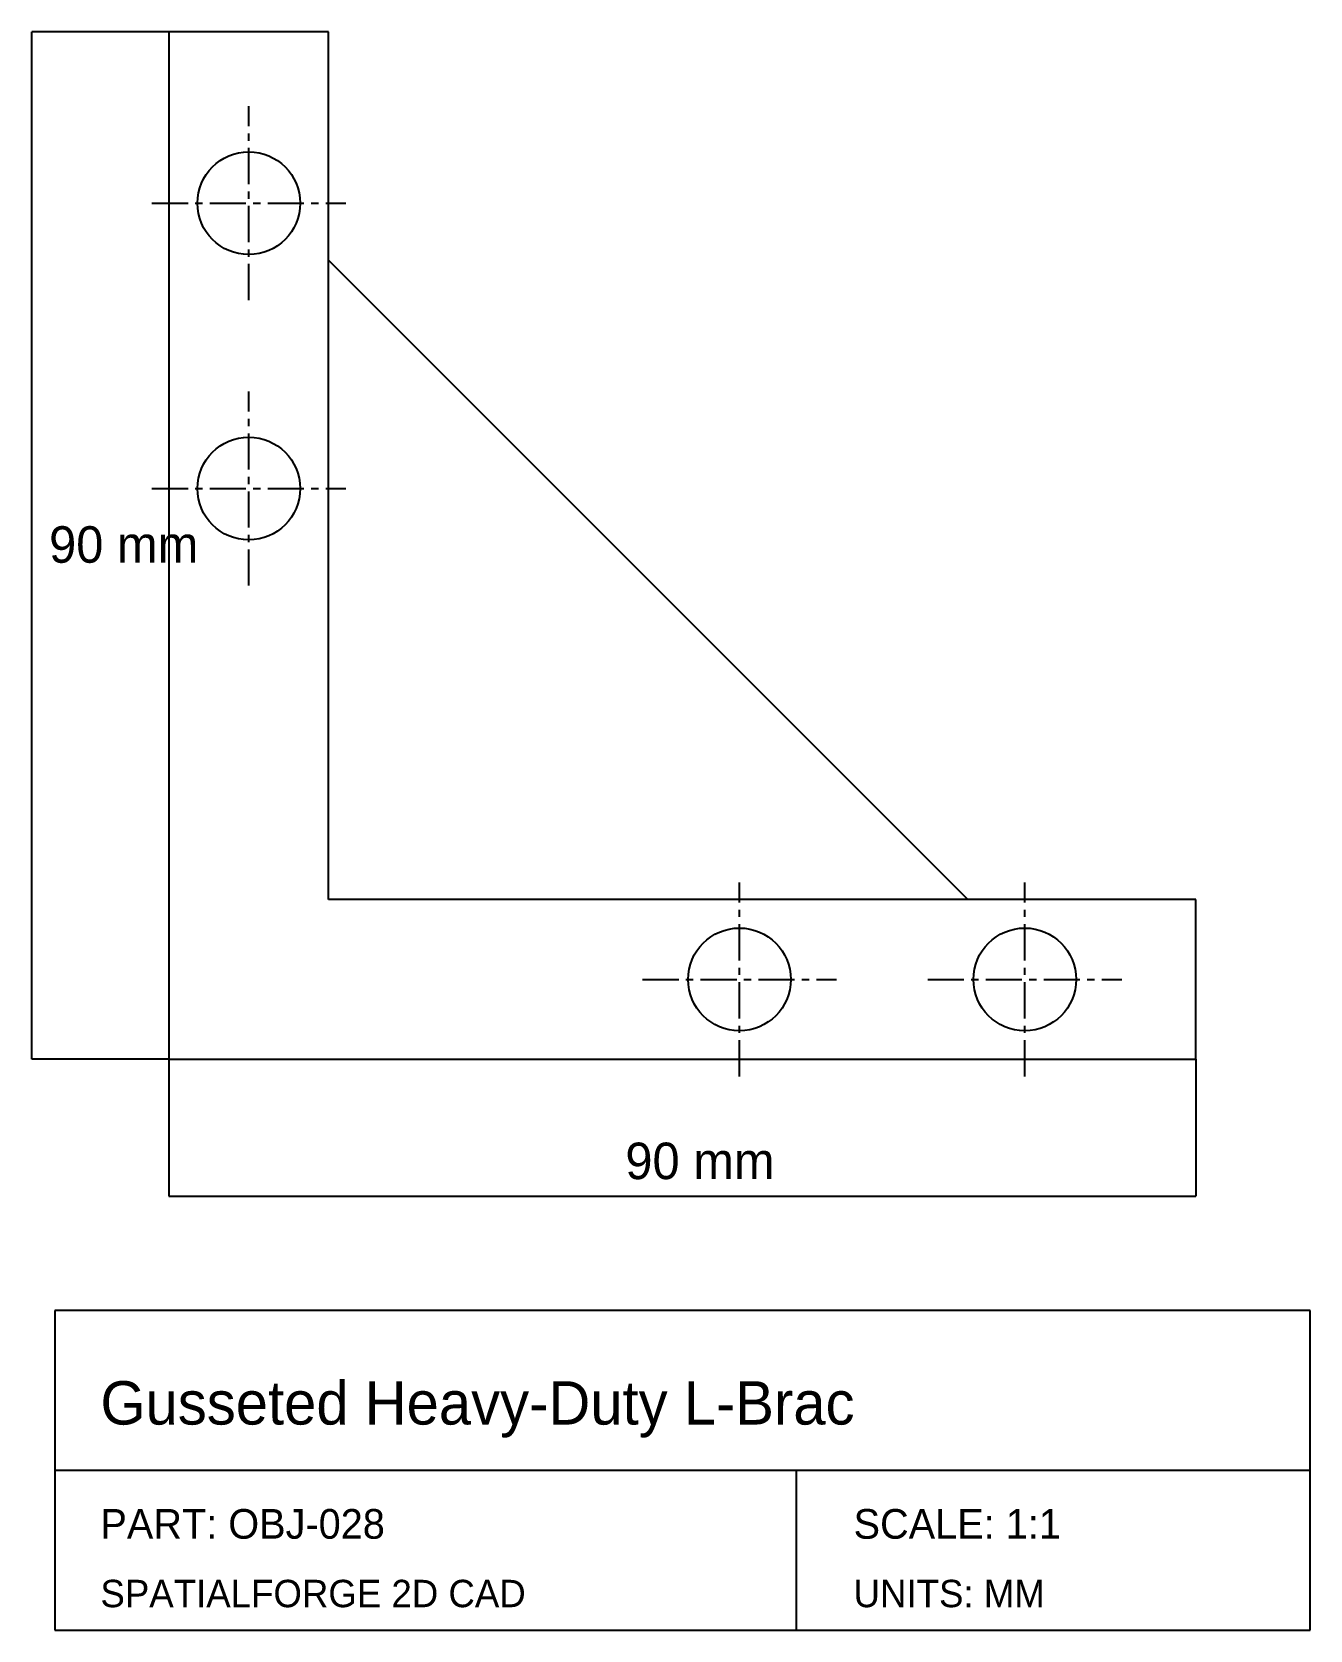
# Model space of a CAD drawing. Header units: millimetres. Extents: x 13 to 125, y -25 to 115.
import ezdxf

# ---------------------------------------------------------------- set-up
doc = ezdxf.new("R2010")
doc.units = ezdxf.units.MM
doc.linetypes.add('CENTER', pattern=[5.08, 3.175, -0.635, 0.635, -0.635])
for name, color, linetype in [('CENTER', 1, 'CENTER'), ('DIM', 3, 'CONTINUOUS'), ('TITLE', 5, 'CONTINUOUS'), ('VISIBLE', 7, 'CONTINUOUS')]:
    doc.layers.add(name, color=color, linetype=linetype)

msp = doc.modelspace()

# ---------------------------------------------------------------- linework, layer by layer
at = {"layer": 'CENTER', "linetype": 'CENTER'}
for p, q in [((32, 91.5), (32, 108.5)), ((23.5, 100), (40.5, 100)), ((32, 66.5), (32, 83.5)), ((23.5, 75), (40.5, 75)), ((75, 23.5), (75, 40.5)), ((100, 23.5), (100, 40.5)), ((66.5, 32), (83.5, 32)), ((91.5, 32), (108.5, 32))]:
    msp.add_line(p, q, dxfattribs=at)
at = {"layer": 'DIM'}
for p, q in [((25, 115), (13, 115)), ((13, 25), (13, 115)), ((25, 25), (13, 25)), ((25, 25), (25, 13)), ((115, 25), (115, 13)), ((25, 13), (115, 13))]:
    msp.add_line(p, q, dxfattribs=at)
at = {"layer": 'TITLE', "linetype": 'CONTINUOUS'}
for p, q in [((125, 3), (15, 3)), ((15, 3), (15, -25)), ((125, -25), (125, 3)), ((15, -25), (125, -25))]:
    msp.add_line(p, q, dxfattribs=at)
at = {"layer": 'TITLE'}
for p, q in [((15, -11), (125, -11)), ((80, -25), (80, -11))]:
    msp.add_line(p, q, dxfattribs=at)
at = {"layer": 'VISIBLE', "linetype": 'CONTINUOUS'}
for p, q in [((39, 115), (25, 115)), ((25, 115), (25, 25)), ((39, 39), (39, 115)), ((115, 39), (39, 39)), ((115, 25), (115, 39)), ((25, 25), (115, 25))]:
    msp.add_line(p, q, dxfattribs=at)
at = {"layer": 'VISIBLE'}
msp.add_line((39, 95), (95, 39), dxfattribs=at)
for centre in [(32, 100), (32, 75), (75, 32), (100, 32)]:
    msp.add_circle(centre, 4.5, dxfattribs=at)

# ---------------------------------------------------------------- texts
at = {"layer": 'DIM'}
for p in [(14.5, 68.5), (65, 14.5)]:
    msp.add_text('90 mm', height=3.2, dxfattribs=at).set_placement(p)
at = {"layer": 'TITLE'}
for s, height, p in [('Gusseted Heavy-Duty L-Brac', 3.8, (19, -7)), ('PART: OBJ-028', 2.6, (19, -17)), ('SCALE: 1:1', 2.6, (85, -17)), ('SPATIALFORGE 2D CAD', 2.4, (19, -23)), ('UNITS: MM', 2.4, (85, -23))]:
    msp.add_text(s, height=height, dxfattribs=at).set_placement(p)

doc.saveas('drawing.dxf')
